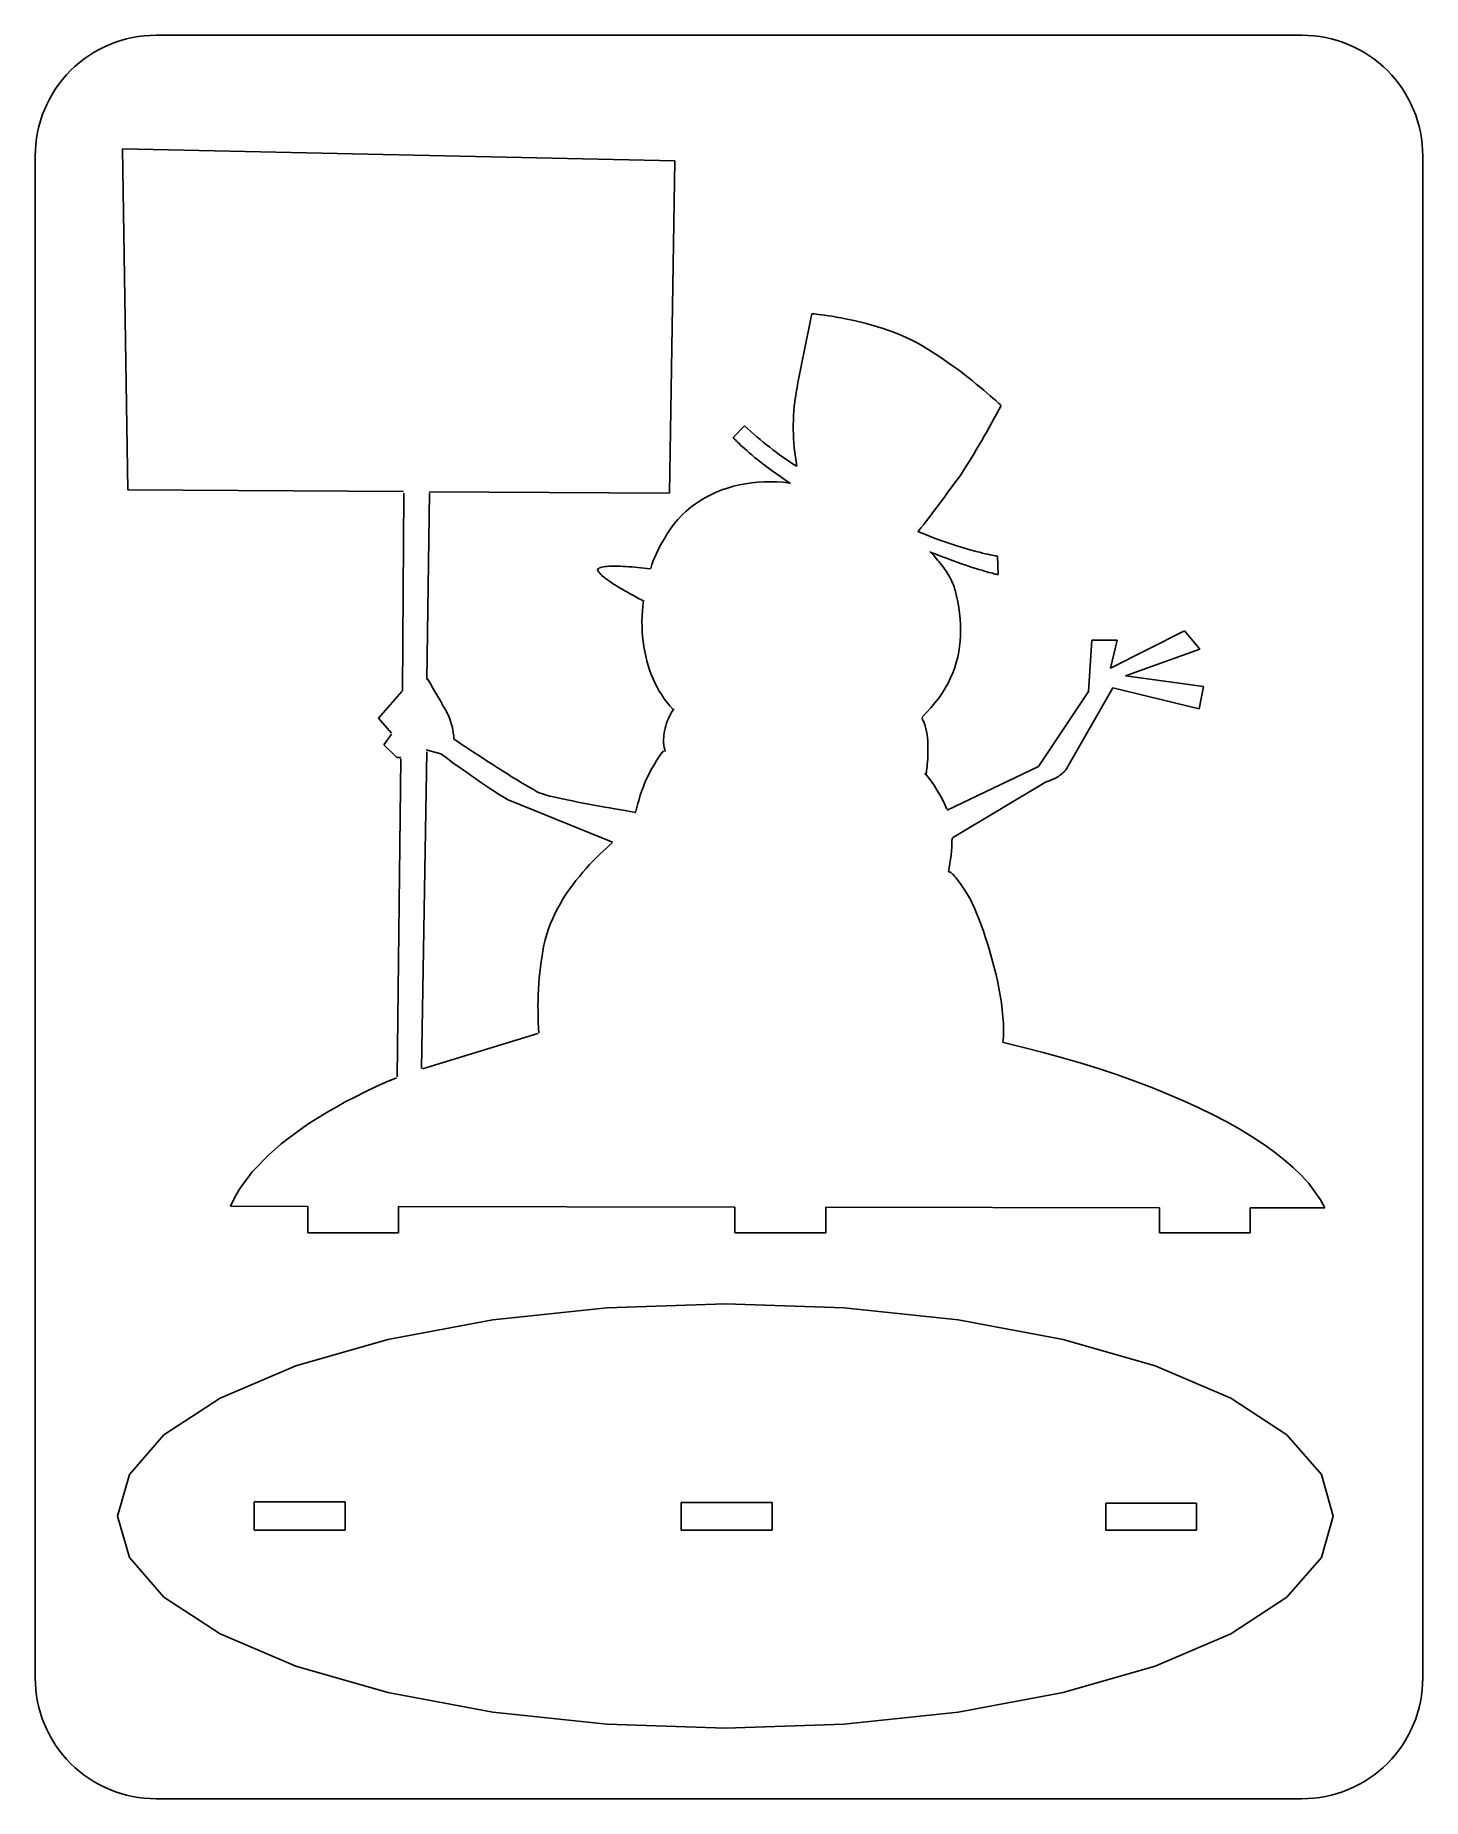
# Model space of a CAD drawing. Extents: x 14 to 556, y -711 to -23.
import ezdxf

# ---------------------------------------------------------------- set-up
doc = ezdxf.new("R2010")
doc.units = 0
doc.layers.get('0').update_dxf_attribs({"linetype": 'CONTINUOUS'})

msp = doc.modelspace()

# ---------------------------------------------------------------- linework, layer by layer
at = {"color": 1}
for p, q in [((61.43, -22.67), (508.57, -22.67)), ((61.43, -22.67), (61.43, -22.67)), ((50.36, -200.15), (48.35, -66.97)), ((48.35, -66.97), (263.84, -71.65)), ((14.29, -664.09), (14.29, -69.81)), ((263.84, -71.65), (261.83, -201.48)), ((555.71, -69.81), (555.71, -664.09)), ((291.11, -175.22), (286.59, -179.73)), ((157.97, -200.83), (50.36, -200.15)), ((158.1, -201.48), (157.57, -278.78)), ((167.12, -274.23), (168.14, -201.48)), ((261.83, -201.48), (168.01, -200.89)), ((389.99, -233.27), (389.82, -226.08)), ((425.29, -278.95), (426.63, -258.87)), ((426.63, -258.87), (436.5, -258.87)), ((433.82, -269.74), (462.77, -255.19)), ((436.5, -258.87), (433.82, -269.74)), ((462.77, -255.19), (468.79, -262.38)), ((468.79, -262.38), (439.68, -272.76)), ((439.68, -272.76), (470.13, -276.94)), ((148.23, -289.32), (157.27, -278.95)), ((405.72, -308.23), (425.29, -278.95)), ((434.83, -277.44), (416.76, -309.06)), ((468.46, -285.64), (434.83, -277.44)), ((470.13, -276.94), (468.46, -285.64)), ((153.35, -295.12), (148.23, -289.32)), ((153.25, -295.51), (150.24, -299.69)), ((150.24, -299.69), (155.43, -304.71)), ((165, -426.12), (167.02, -302.41)), ((166.8, -301.7), (172.49, -303.21)), ((155.43, -304.71), (156.91, -304.66)), ((156.91, -305.21), (155.51, -429.42)), ((370.08, -325.29), (405.72, -308.23)), ((408.56, -314.25), (372.26, -336)), ((200.1, -321.78), (239.58, -337.67)), ((165.34, -426.19), (210.34, -412.47)), ((90.51, -479.88), (120.66, -479.93)), ((120.66, -479.93), (120.66, -490.25)), ((156.09, -490.25), (156.09, -479.99)), ((156.09, -479.99), (287.3, -480.19)), ((287.3, -480.19), (287.3, -490.25)), ((322.73, -490.25), (322.73, -480.25)), ((322.73, -480.25), (452.96, -480.45)), ((452.96, -480.45), (452.96, -490.25)), ((488.39, -490.25), (488.39, -480.51)), ((488.39, -480.51), (517.48, -480.55)), ((120.66, -490.25), (156.09, -490.25)), ((287.3, -490.25), (322.73, -490.25)), ((452.96, -490.25), (488.39, -490.25)), ((99.72, -595.3), (99.72, -606.4)), ((135.16, -595.35), (99.72, -595.3)), ((135.16, -606.4), (135.16, -595.35)), ((266.38, -595.54), (266.38, -606.4)), ((301.81, -595.59), (266.38, -595.54)), ((301.81, -606.4), (301.81, -595.59)), ((432.06, -595.77), (432.06, -606.4)), ((467.5, -595.82), (432.06, -595.77)), ((467.5, -606.4), (467.5, -595.82)), ((99.72, -606.4), (135.16, -606.4)), ((266.38, -606.4), (301.81, -606.4)), ((432.06, -606.4), (467.5, -606.4)), ((508.57, -711.24), (61.43, -711.24))]:
    msp.add_line(p, q, dxfattribs=at)
for points in [[(317.38, -131.38), (317.49, -131.39), (317.82, -131.42), (318.35, -131.48), (319.08, -131.56), (319.99, -131.66), (321.06, -131.8), (322.3, -131.97), (323.68, -132.17), (325.2, -132.41), (326.83, -132.68), (328.58, -132.99), (330.43, -133.35), (332.36, -133.75), (334.37, -134.19), (336.45, -134.68), (338.57, -135.22), (340.74, -135.82), (342.93, -136.46), (345.14, -137.17), (347.35, -137.93), (349.56, -138.75), (351.75, -139.63), (353.91, -140.58), (356.03, -141.59)], [(356.03, -141.59), (358.12, -142.68), (360.23, -143.85), (362.34, -145.09), (364.44, -146.39), (366.52, -147.73), (368.57, -149.12), (370.59, -150.52), (372.57, -151.94), (374.5, -153.36), (376.36, -154.77), (378.15, -156.17), (379.87, -157.52), (381.5, -158.84), (383.03, -160.1), (384.46, -161.29), (385.77, -162.41), (386.96, -163.44), (388.02, -164.36), (388.95, -165.18), (389.72, -165.87), (390.34, -166.43), (390.79, -166.84), (391.07, -167.1), (391.16, -167.19)], [(286.59, -179.73), (286.63, -179.77), (286.73, -179.89), (286.91, -180.08), (287.16, -180.35), (287.48, -180.69), (287.88, -181.09), (288.36, -181.57), (288.91, -182.1), (289.53, -182.7), (290.24, -183.36), (291.03, -184.08), (291.9, -184.85), (292.85, -185.68), (293.88, -186.55), (295, -187.48), (296.2, -188.45), (297.49, -189.47), (298.87, -190.53), (300.33, -191.63), (301.89, -192.76), (303.53, -193.94), (305.27, -195.14), (307.1, -196.38), (309.02, -197.64)], [(308.7, -197.49), (306.18, -197.22), (303.67, -197.05), (301.17, -196.99), (298.69, -197.03), (296.24, -197.18), (293.8, -197.43), (291.4, -197.78), (289.04, -198.23), (286.71, -198.79), (284.43, -199.45), (282.19, -200.22), (280.01, -201.09), (277.89, -202.06), (275.83, -203.13), (273.84, -204.31), (271.91, -205.58), (270.07, -206.96), (268.3, -208.44), (266.62, -210.03), (265.03, -211.71), (263.53, -213.5), (262.13, -215.39), (260.84, -217.38), (259.65, -219.47)], [(389.82, -226.08), (389.76, -226.07), (389.57, -226.04), (389.27, -225.99), (388.84, -225.91), (388.3, -225.81), (387.65, -225.68), (386.88, -225.52), (386, -225.33), (385.01, -225.11), (383.92, -224.85), (382.72, -224.55), (381.42, -224.22), (380.02, -223.84), (378.53, -223.42), (376.94, -222.96), (375.25, -222.44), (373.47, -221.88), (371.61, -221.27), (369.66, -220.61), (367.62, -219.89), (365.5, -219.11), (363.29, -218.28), (361.01, -217.38), (358.66, -216.43)], [(373.22, -239.35), (373.03, -238.66), (372.81, -237.97), (372.56, -237.29), (372.28, -236.6), (371.98, -235.92), (371.66, -235.24), (371.31, -234.57), (370.94, -233.9), (370.55, -233.24), (370.14, -232.58), (369.72, -231.92), (369.28, -231.28), (368.83, -230.64), (368.36, -230.01), (367.89, -229.38), (367.4, -228.77), (366.91, -228.17), (366.41, -227.57), (365.91, -226.99), (365.4, -226.42), (364.89, -225.86), (364.39, -225.31), (363.88, -224.78), (363.37, -224.26)], [(363.51, -224.45), (365.75, -225.33), (367.88, -226.14), (369.91, -226.9), (371.83, -227.61), (373.65, -228.27), (375.37, -228.88), (376.99, -229.43), (378.51, -229.95), (379.93, -230.42), (381.26, -230.84), (382.48, -231.22), (383.62, -231.57), (384.65, -231.88), (385.59, -232.15), (386.44, -232.38), (387.19, -232.59), (387.86, -232.76), (388.43, -232.91), (388.91, -233.03), (389.3, -233.12), (389.6, -233.19), (389.82, -233.24), (389.95, -233.26), (389.99, -233.27)], [(254.33, -231.01), (253.08, -230.86), (251.83, -230.73), (250.6, -230.6), (249.39, -230.48), (248.2, -230.37), (247.03, -230.27), (245.89, -230.18), (244.78, -230.1), (243.71, -230.04), (242.67, -229.99), (241.67, -229.95), (240.71, -229.94), (239.8, -229.93), (238.94, -229.95), (238.13, -229.98), (237.37, -230.04), (236.68, -230.12), (236.04, -230.21), (235.47, -230.33), (234.96, -230.48), (234.52, -230.64), (234.16, -230.84), (233.87, -231.06), (233.66, -231.3)], [(233.66, -231.3), (233.76, -231.63), (233.94, -231.98), (234.2, -232.35), (234.54, -232.75), (234.95, -233.18), (235.43, -233.62), (235.98, -234.09), (236.59, -234.58), (237.26, -235.08), (237.98, -235.6), (238.75, -236.13), (239.58, -236.68), (240.45, -237.23), (241.36, -237.8), (242.3, -238.38), (243.28, -238.97), (244.3, -239.56), (245.34, -240.15), (246.4, -240.75), (247.48, -241.35), (248.58, -241.95), (249.69, -242.55), (250.81, -243.14), (251.94, -243.73)], [(360.23, -289), (362.08, -287.13), (363.79, -285.25), (365.38, -283.35), (366.84, -281.44), (368.18, -279.51), (369.39, -277.56), (370.48, -275.59), (371.46, -273.61), (372.32, -271.61), (373.07, -269.58), (373.71, -267.55), (374.24, -265.49), (374.67, -263.42), (374.99, -261.32), (375.22, -259.21), (375.35, -257.08), (375.39, -254.93), (375.33, -252.76), (375.19, -250.58), (374.96, -248.37), (374.64, -246.14), (374.25, -243.9), (373.77, -241.63), (373.22, -239.35)], [(251.62, -243.43), (251.38, -245.47), (251.2, -247.51), (251.09, -249.53), (251.04, -251.54), (251.06, -253.54), (251.14, -255.51), (251.28, -257.48), (251.49, -259.41), (251.76, -261.33), (252.09, -263.22), (252.49, -265.09), (252.94, -266.92), (253.46, -268.72), (254.04, -270.49), (254.67, -272.22), (255.37, -273.91), (256.12, -275.56), (256.94, -277.17), (257.81, -278.73), (258.74, -280.25), (259.73, -281.72), (260.77, -283.13), (261.87, -284.49), (263.03, -285.8)], [(263.44, -285.72), (262.71, -286.89), (262.08, -288.04), (261.53, -289.15), (261.06, -290.24), (260.66, -291.29), (260.32, -292.3), (260.06, -293.28), (259.84, -294.22), (259.69, -295.12), (259.57, -295.98), (259.51, -296.79), (259.47, -297.55), (259.47, -298.27), (259.5, -298.93), (259.55, -299.54), (259.62, -300.1), (259.69, -300.59), (259.78, -301.03), (259.86, -301.41), (259.94, -301.72), (260.01, -301.96), (260.07, -302.14), (260.11, -302.25), (260.12, -302.29)], [(361.87, -311.51), (361.88, -311.44), (361.91, -311.21), (361.97, -310.85), (362.04, -310.36), (362.12, -309.75), (362.21, -309.04), (362.3, -308.23), (362.38, -307.33), (362.46, -306.35), (362.54, -305.3), (362.59, -304.2), (362.63, -303.06), (362.65, -301.87), (362.64, -300.66), (362.61, -299.43), (362.53, -298.19), (362.42, -296.96), (362.27, -295.74), (362.06, -294.55), (361.81, -293.39), (361.5, -292.27), (361.14, -291.2), (360.71, -290.2), (360.21, -289.27)], [(211.81, -318.77), (210.98, -318.41), (209.94, -317.89), (208.71, -317.23), (207.3, -316.44), (205.75, -315.53), (204.08, -314.53), (202.29, -313.44), (200.43, -312.29), (198.51, -311.09), (196.55, -309.85), (194.58, -308.59), (192.61, -307.33), (190.67, -306.07), (188.79, -304.85), (186.98, -303.67), (185.26, -302.54), (183.67, -301.49), (182.21, -300.53), (180.92, -299.68), (179.81, -298.94), (178.91, -298.34), (178.24, -297.89), (177.82, -297.61), (177.68, -297.52)], [(172.49, -303.21), (172.61, -303.29), (172.94, -303.54), (173.48, -303.93), (174.2, -304.45), (175.09, -305.1), (176.12, -305.85), (177.29, -306.69), (178.57, -307.61), (179.95, -308.6), (181.4, -309.63), (182.92, -310.71), (184.47, -311.8), (186.06, -312.91), (187.65, -314.01), (189.23, -315.09), (190.78, -316.14), (192.29, -317.15), (193.74, -318.1), (195.1, -318.97), (196.37, -319.76), (197.52, -320.45), (198.53, -321.03), (199.4, -321.47), (200.1, -321.78)], [(416.76, -309.06), (416.43, -309.51), (416.07, -309.94), (415.69, -310.34), (415.28, -310.72), (414.86, -311.09), (414.42, -311.43), (413.97, -311.74), (413.52, -312.04), (413.06, -312.32), (412.61, -312.58), (412.16, -312.82), (411.72, -313.04), (411.29, -313.24), (410.88, -313.42), (410.49, -313.58), (410.13, -313.72), (409.79, -313.85), (409.49, -313.96), (409.22, -314.05), (408.99, -314.12), (408.81, -314.18), (408.67, -314.22), (408.59, -314.24), (408.56, -314.25)], [(248.62, -326.13), (248.46, -326.1), (248, -326.02), (247.27, -325.9), (246.28, -325.73), (245.07, -325.53), (243.66, -325.28), (242.08, -325.01), (240.34, -324.7), (238.47, -324.37), (236.5, -324.02), (234.45, -323.65), (232.34, -323.26), (230.21, -322.86), (228.07, -322.46), (225.95, -322.05), (223.88, -321.64), (221.87, -321.23), (219.96, -320.83), (218.16, -320.44), (216.51, -320.07), (215.02, -319.71), (213.73, -319.37), (212.65, -319.05), (211.81, -318.77)], [(239.55, -337.89), (238.37, -338.92), (237.15, -340.02), (235.89, -341.19), (234.6, -342.42), (233.29, -343.72), (231.96, -345.07), (230.62, -346.49), (229.27, -347.96), (227.93, -349.49), (226.6, -351.08), (225.29, -352.71), (224, -354.4), (222.74, -356.14), (221.52, -357.92), (220.34, -359.75), (219.21, -361.62), (218.14, -363.54), (217.13, -365.5), (216.19, -367.49), (215.33, -369.53), (214.56, -371.6), (213.87, -373.7), (213.29, -375.84), (212.8, -378)], [(377.48, -357.18), (376.74, -356.05), (376.05, -355.04), (375.42, -354.13), (374.84, -353.32), (374.3, -352.6), (373.81, -351.97), (373.37, -351.42), (372.97, -350.95), (372.61, -350.55), (372.28, -350.22), (372, -349.94), (371.74, -349.73), (371.52, -349.56), (371.33, -349.43), (371.17, -349.35), (371.03, -349.29), (370.92, -349.27), (370.83, -349.26), (370.76, -349.27), (370.7, -349.29), (370.66, -349.32), (370.64, -349.34), (370.62, -349.36), (370.62, -349.37)], [(391.92, -415.93), (392.09, -413.62), (392.14, -411.19), (392.08, -408.64), (391.91, -405.99), (391.65, -403.27), (391.29, -400.48), (390.85, -397.64), (390.33, -394.77), (389.74, -391.88), (389.09, -388.99), (388.39, -386.11), (387.63, -383.26), (386.84, -380.46), (386.01, -377.73), (385.16, -375.06), (384.28, -372.49), (383.4, -370.03), (382.51, -367.7), (381.62, -365.5), (380.75, -363.46), (379.89, -361.6), (379.05, -359.91), (378.25, -358.44), (377.48, -357.18)], [(517.48, -480.55), (515.77, -477.37), (513.68, -474.2), (511.22, -471.05), (508.38, -467.93), (505.2, -464.82), (501.67, -461.75), (497.81, -458.71), (493.63, -455.71), (489.14, -452.75), (484.35, -449.84), (479.27, -446.97), (473.92, -444.16), (468.3, -441.41), (462.42, -438.71), (456.31, -436.09), (449.96, -433.53), (443.38, -431.04), (436.6, -428.63), (429.62, -426.3), (422.45, -424.06), (415.11, -421.91), (407.59, -419.84), (399.93, -417.88), (392.12, -416.01)], [(155.26, -429.7), (151.09, -431.49), (147.02, -433.33), (143.07, -435.2), (139.23, -437.11), (135.51, -439.05), (131.91, -441.02), (128.43, -443.03), (125.08, -445.06), (121.86, -447.12), (118.76, -449.2), (115.8, -451.31), (112.97, -453.43), (110.28, -455.58), (107.73, -457.74), (105.32, -459.92), (103.06, -462.11), (100.95, -464.31), (98.98, -466.52), (97.17, -468.74), (95.52, -470.96), (94.02, -473.19), (92.69, -475.42), (91.52, -477.65), (90.51, -479.88)]]:
    msp.add_lwpolyline(points, dxfattribs=at)
msp.add_lwpolyline([(46.43, -600.85), (50.99, -617.02), (64.48, -632.56), (86.4, -646.89), (115.9, -659.45), (151.84, -669.75), (192.84, -677.41), (237.34, -682.12), (283.61, -683.72), (329.88, -682.12), (374.38, -677.41), (415.38, -669.75), (451.32, -659.45), (480.82, -646.89), (502.74, -632.56), (516.23, -617.02), (520.79, -600.85), (516.23, -584.68), (502.74, -569.14), (480.82, -554.81), (451.32, -542.25), (415.38, -531.95), (374.38, -524.29), (329.88, -519.57), (283.61, -517.98), (237.34, -519.57), (192.84, -524.29), (151.84, -531.95), (115.9, -542.25), (86.4, -554.81), (64.48, -569.14), (50.99, -584.68)], close=True, dxfattribs=at)
for centre, radius, start, end in [((61.33, -69.71), 47.04, 89.87423, 180.12577), ((508.67, -69.71), 47.04, 359.87423, 90.12577), ((1214.75, -327.85), 918.63, 167.65091, 169.6095), ((393.16, -175.6), 83.07, 170.691, 190.64138), ((82.75, -6.34), 347.84, 327.29398, 332.4574), ((386.57, -73.04), 139.83, 226.9454, 237.47971), ((-337.75, 323.34), 881.23, 322.23264, 324.02757), ((299.6, -244.67), 47.23, 147.75931, 163.00156), ((-510.6, -675.23), 787.78, 29.458, 30.62473), ((149.77, -299.12), 27.95, 3.28364, 23.85729), ((306.27, -337.47), 58.74, 142.90628, 168.54992), ((320.63, -345.56), 53.57, 22.68875, 40.45422), ((307.44, -335.93), 64.59, 347.98628, 359.73891), ((338.41, -402.37), 127.95, 169.02061, 184.478), ((61.33, -664.2), 47.04, 179.87422, 270.12577), ((508.67, -664.2), 47.04, 269.87423, 0.12578)]:
    msp.add_arc(centre, radius, start, end, dxfattribs=at)

doc.saveas('drawing.dxf')
